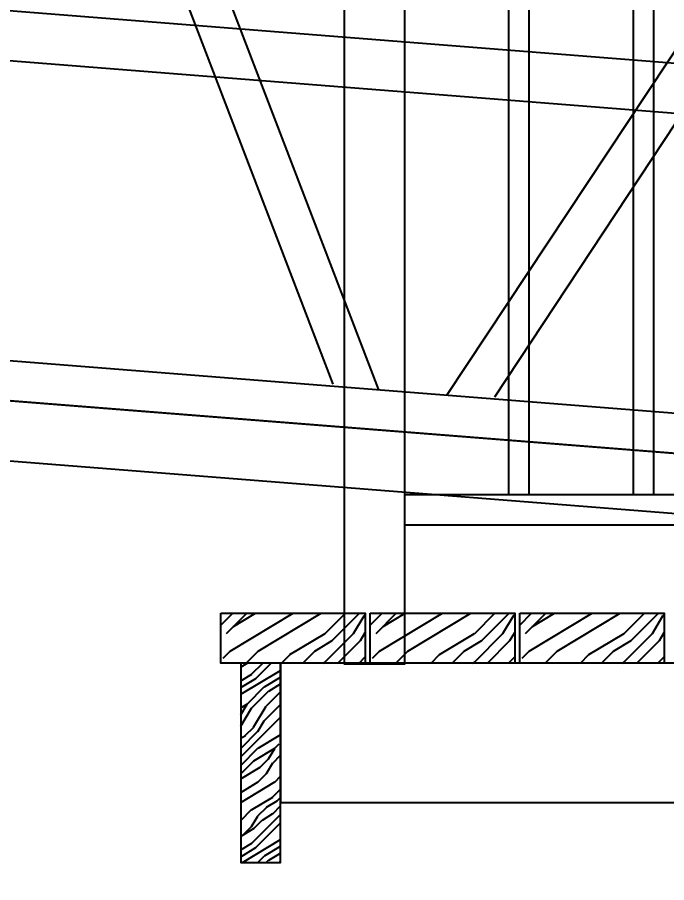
# Model space of a CAD drawing. Extents: x -16492 to 345596, y -4133 to 400729.
# Drawn here: x 48753 to 49404, y 84046 to 84914 of the extents above; entities that cross this region are included whole.
import ezdxf

# ---------------------------------------------------------------- set-up
doc = ezdxf.new("R2010")
doc.units = 0
doc.header["$LTSCALE"] = 10
doc.header["$MEASUREMENT"] = 0
for name, color, linetype in [('0-剖面', 30, 'Continuous'), ('PUB_DIM', 3, 'Continuous'), ('W-PLASTIC_RAILINGS塑木栏杆', 6, 'Continuous'), ('W-STEEL_FRAME钢架', 3, 'Continuous'), ('木地板', 32, 'Continuous')]:
    doc.layers.add(name, color=color, linetype=linetype)
doc.styles.get("Standard").update_dxf_attribs({"font": 'gbenor.shx', "bigfont": 'gbcbig.shx'})
doc.dimstyles.new('_LINEAR$$50', dxfattribs={"dimscale": 50, "dimtxt": 3.5, "dimasz": 1, "dimexe": 2.5, "dimexo": 3, "dimgap": 1, "dimtad": 1, "dimdec": 0, "dimrnd": 5, "dimzin": 0, "dimdsep": 46, "dimtxsty": 'Standard', "dimblk": 'ARCHTICK', "dimblk1": 'ARCHTICK', "dimblk2": 'ARCHTICK', "dimcen": 0.09, "dimclrt": 7, "dimazin": 2, "dimtfac": 1, "dimtdec": 0, "dimtix": 1, "dimtmove": 2, "dimatfit": 3, "dimfxl": 1, "dimtolj": 1, "dimtzin": 0, "dimarcsym": 2})

# ---------------------------------------------------------------- blocks, each defined once
blk = doc.blocks.new('YQL')
at = {"color": 0}
for p, q in [((4763.12, 1142.15), (5230.07, 162.15)), ((4810.17, 1137.85), (5276.09, 160)), ((5344.94, 160), (5837.32, 1048.06)), ((5392.99, 162.42), (5865.07, 1016.4)), ((5920, 510), (20, 510)), ((5920, 460), (20, 460))]:
    blk.add_line(p, q, dxfattribs=at)
at = {"color": 3}
blk.add_line((5970, 120), (25, 120), dxfattribs=at)
at = {"color": 4}
blk.add_lwpolyline([(25, 120), (5920, 120), (5920, 160), (20, 160)], dxfattribs=at)
at = {"color": 3}
blk.add_lwpolyline([(25, 60), (5970, 60), (5970, 120), (25, 120)], dxfattribs=at)
blk = doc.blocks.new('*U418')
at = {"layer": 'W-PLASTIC_RAILINGS塑木栏杆'}
blk.add_lwpolyline([(-10, -405), (10, -405), (10, 405), (-10, 405)], close=True, dxfattribs=at)
blk = doc.blocks.new('*U419')
at = {"layer": 'W-PLASTIC_RAILINGS塑木栏杆', "color": 0, "linetype": 'ByBlock', "lineweight": -2, "transparency": 16777216}
for p in [(1125, 0), (1250, 0)]:
    blk.add_blockref('*U418', p, dxfattribs=at)
blk = doc.blocks.new('_ArchTick')
at = {"color": 0, "linetype": 'ByBlock', "const_width": 0.4}
blk.add_lwpolyline([(-0.5, -0.5), (0.5, 0.5)], dxfattribs=at)
blk = doc.blocks.new('*D424')
at = {"layer": 'Defpoints', "color": 0, "transparency": 16777216}
for p in [(48957, 86470.17), (43952.86, 84731.95), (48957, 84315.88)]:
    blk.add_point(p, dxfattribs=at)
at = {"layer": 'PUB_DIM', "color": 0, "lineweight": -2, "transparency": 16777216}
for p, q in [((43952.86, 86320.17), (43952.86, 86595.17)), ((48957, 86320.17), (48957, 86595.17)), ((43952.86, 86470.17), (48957, 86470.17))]:
    blk.add_line(p, q, dxfattribs=at)
at = {"layer": 'PUB_DIM', "color": 0, "lineweight": -2, "transparency": 16777216, "xscale": 50, "yscale": 50, "zscale": 50, "rotation": 180}
blk.add_blockref('_ArchTick', (43952.86, 86470.17), dxfattribs=at)
at = {"layer": 'PUB_DIM', "color": 0, "lineweight": -2, "transparency": 16777216, "xscale": 50, "yscale": 50, "zscale": 50}
blk.add_blockref('_ArchTick', (48957, 86470.17), dxfattribs=at)
at = {"layer": 'PUB_DIM', "color": 7, "transparency": 16777216, "insert": (46454.93, 86607.67), "char_height": 175, "attachment_point": 5}
blk.add_mtext('\\A1;5005', dxfattribs=at)
blk = doc.blocks.new('*D425')
at = {"layer": 'Defpoints', "color": 0, "transparency": 16777216}
for p in [(49803.83, 86470.17), (49803.83, 84445.46), (48957, 84315.88)]:
    blk.add_point(p, dxfattribs=at)
at = {"layer": 'PUB_DIM', "color": 0, "lineweight": -2, "transparency": 16777216}
for p, q in [((48957, 86320.17), (48957, 86595.17)), ((49803.83, 86320.17), (49803.83, 86595.17)), ((48957, 86470.17), (49803.83, 86470.17))]:
    blk.add_line(p, q, dxfattribs=at)
at = {"layer": 'PUB_DIM', "color": 0, "lineweight": -2, "transparency": 16777216, "xscale": 50, "yscale": 50, "zscale": 50, "rotation": 180}
blk.add_blockref('_ArchTick', (48957, 86470.17), dxfattribs=at)
at = {"layer": 'PUB_DIM', "color": 0, "lineweight": -2, "transparency": 16777216, "xscale": 50, "yscale": 50, "zscale": 50}
blk.add_blockref('_ArchTick', (49803.83, 86470.17), dxfattribs=at)
at = {"layer": 'PUB_DIM', "color": 7, "transparency": 16777216, "insert": (49380.41, 86607.67), "char_height": 175, "attachment_point": 5}
blk.add_mtext('\\A1;845', dxfattribs=at)

msp = doc.modelspace()

# ---------------------------------------------------------------- hatches: boundary and pattern name
at = {"layer": '木地板'}
h = msp.add_hatch(dxfattribs=at)
h.set_pattern_fill('木纹02', color=256, scale=50, angle=45)
h.set_pattern_definition([(45, (-471605.76, -383430.91), (-141.421356, 141.421356), [40, -60, 20, -80]), (45, (-471510.3, -383328.38), (-141.421356, 141.421356), [40, -160]), (45, (-471531.51, -383335.45), (-141.421356, 141.421356), [20, -180]), (45, (-471612.83, -383409.7), (-141.421356, 141.421356), [10, -140, 10, -40]), (45, (-471570.4, -383353.13), (-141.421356, 141.421356), [40, -60, 10, -90]), (45, (-471609.3, -383384.95), (-141.421356, 141.421356), [30, -170]), (45, (-471577.47, -383346.06), (-141.421356, 141.421356), [60, -140]), (45, (-471623.44, -383384.95), (-141.421356, 141.421356), [40, -160]), (45, (-471570.4, -383324.85), (-141.421356, 141.421356), [100, -100]), (45, (-471619.9, -383360.2), (-141.421356, 141.421356), [20, -60, 40, -80]), (45, (-471524.44, -383257.67), (-141.421356, 141.421356), [40, -160]), (45, (-471556.26, -383282.42), (-141.421356, 141.421356), [20, -180]), (45, (-471588.08, -383307.17), (-141.421356, 141.421356), [20, -180]), (45, (-471662.33, -383374.34), (-141.421356, 141.421356), [40, -160]), (45, (-471595.15, -383300.1), (-141.421356, 141.421356), [40, -160]), (45, (-471602.22, -383293.03), (-141.421356, 141.421356), [40, -40, 40, -80]), (45, (-471637.58, -383314.24), (-141.421356, 141.421356), [20, -100, 40, -40]), (45, (-471612.83, -383282.42), (-141.421356, 141.421356), [60, -140]), (45, (-471619.9, -383275.35), (-141.421356, 141.421356), [40, -160]), (45, (-471680, -383328.38), (-141.421356, 141.421356), [60, -80, 20, -40]), (45, (-471687.08, -383321.31), (-141.421356, 141.421356), [100, -100]), (45, (-471605.76, -383232.92), (-141.421356, 141.421356), [20, -180]), (45, (-471651.72, -383271.81), (-141.421356, 141.421356), [40, -160]), (45, (-471683.54, -383296.56), (-141.421356, 141.421356), [20, -80, 20, -80]), (45, (-471701.22, -383307.17), (-141.421356, 141.421356), [20, -60, 40, -80]), (45, (-471676.47, -383275.35), (-141.421356, 141.421356), [20, -100, 20, -60]), (45, (-471651.72, -383243.53), (-141.421356, 141.421356), [60, -140]), (45, (-471715.36, -383293.03), (-141.421356, 141.421356), [40, -160]), (45, (-471648.18, -383218.78), (-141.421356, 141.421356), [20, -180]), (45, (-471623.44, -383186.96), (-141.421356, 141.421356), [20, -180]), (59.0362435, (-471517.37, -383321.31), (141.4213562, 141.4213562), [20.6, -804.021105]), (59.0362435, (-471535.048, -383275.35), (141.4213562, 141.4213562), [20.6, -804.021105]), (59.0362435, (-471634.042, -383204.637), (141.4213562, 141.4213562), [20.6, -804.021105]), (59.0362435, (-471623.436, -383300.097), (141.4213562, 141.4213562), [20.6, -804.021105]), (59.0362435, (-471616.365, -383250.6), (141.4213562, 141.4213562), [20.6, -804.021105]), (59.0362435, (-471591.616, -383247.064), (141.4213562, 141.4213562), [20.6, -804.021105]), (59.0362435, (-471687.076, -383293.026), (141.4213562, 141.4213562), [20.6, -804.021105]), (59.0362435, (-471623.436, -383243.53), (141.4213562, 141.4213562), [20.6, -804.021105]), (59.0362435, (-471542.12, -383268.277), (141.4213562, 141.4213562), [41.2, -783.421105]), (59.0362435, (-471566.867, -383271.813), (141.4213562, 141.4213562), [41.2, -783.421105]), (59.0362435, (-471573.94, -383264.74), (141.4213562, 141.4213562), [41.2, -783.421105]), (210.9637565, (-471570.403, -383353.13), (-141.4213562, -141.4213562), [20.6, -41.2, 20.6, -742.221105]), (210.9637565, (-471619.9, -383360.2), (-141.4213562, -141.4213562), [20.6, -804.021105]), (210.9637565, (-471683.54, -383296.56), (-141.4213562, -141.4213562), [41.2, -783.421105]), (239.0362435, (-471510.3, -383328.38), (-141.4213562, -141.4213562), [20.6, -804.021105]), (30.9637565, (-471482.015, -383300.097), (141.4213562, 141.4213562), [20.6, -804.021105]), (30.9637565, (-471573.94, -383293.026), (141.4213562, 141.4213562), [20.6, -804.021105]), (30.9637565, (-471570.403, -383239.993), (141.4213562, 141.4213562), [20.6, -804.021105]), (30.9637565, (-471637.58, -383285.955), (141.4213562, 141.4213562), [20.6, -804.021105]), (30.9637565, (-471669.4, -383282.42), (141.4213562, 141.4213562), [20.6, -804.021105]), (30.9637565, (-471662.327, -383261.206), (141.4213562, 141.4213562), [20.6, -804.021105]), (30.9637565, (-471637.58, -383285.955), (141.4213562, 141.4213562), [20.6, -804.021105]), (30.9637565, (-471616.365, -383222.315), (141.4213562, 141.4213562), [82.4, -742.221105]), (30.9637565, (-471605.76, -383402.627), (141.4213562, 141.4213562), [82.4, -742.221105]), (30.9637565, (-471602.223, -383377.88), (141.4213562, 141.4213562), [82.4, -742.221105]), (30.9637565, (-471595.15, -383356.665), (141.4213562, 141.4213562), [20.6, -41.2, 41.2, -721.621105]), (30.9637565, (-471605.76, -383346.06), (141.4213562, 141.4213562), [41.2, -41.2, 41.2, -701.021105]), (30.9637565, (-471634.042, -383346.06), (141.4213562, 141.4213562), [82.4, -742.221105]), (30.9637565, (-471658.79, -383349.594), (141.4213562, 141.4213562), [82.4, -742.221105]), (30.9637565, (-471665.86, -383342.523), (141.4213562, 141.4213562), [82.4, -742.221105]), (30.9637565, (-471609.294, -383201.1), (141.4213562, 141.4213562), [20.6, -804.021105]), (30.9637675, (-471609.294, -383172.82), (141.421329, 141.4213834), [41.2, -783.421105]), (30.9637675, (-471687.076, -383264.74), (141.421329, 141.4213834), [41.2, -783.421105]), (30.9637575, (-471577.474, -383402.627), (141.4213538, 141.4213587), [82.4, -742.221105]), (30.9637575, (-471591.616, -383218.78), (141.4213538, 141.4213587), [61.8, -762.821105]), (30.9637575, (-471566.867, -383215.244), (141.4213538, 141.4213587), [123.6, -701.021105])])
h.paths.add_polyline_path([(48957, 84315.88), (49102, 84315.88), (49102, 84265.88), (48957, 84265.88)])
h = msp.add_hatch(dxfattribs=at)
h.set_pattern_fill('木纹02', color=256, scale=50, angle=45)
h.set_pattern_definition([(45, (-471455.76, -383430.91), (-141.421356, 141.421356), [40, -60, 20, -80]), (45, (-471360.3, -383328.38), (-141.421356, 141.421356), [40, -160]), (45, (-471381.51, -383335.45), (-141.421356, 141.421356), [20, -180]), (45, (-471462.83, -383409.7), (-141.421356, 141.421356), [10, -140, 10, -40]), (45, (-471420.4, -383353.13), (-141.421356, 141.421356), [40, -60, 10, -90]), (45, (-471459.3, -383384.95), (-141.421356, 141.421356), [30, -170]), (45, (-471427.47, -383346.06), (-141.421356, 141.421356), [60, -140]), (45, (-471473.44, -383384.95), (-141.421356, 141.421356), [40, -160]), (45, (-471420.4, -383324.85), (-141.421356, 141.421356), [100, -100]), (45, (-471469.9, -383360.2), (-141.421356, 141.421356), [20, -60, 40, -80]), (45, (-471374.44, -383257.67), (-141.421356, 141.421356), [40, -160]), (45, (-471406.26, -383282.42), (-141.421356, 141.421356), [20, -180]), (45, (-471438.08, -383307.17), (-141.421356, 141.421356), [20, -180]), (45, (-471512.33, -383374.34), (-141.421356, 141.421356), [40, -160]), (45, (-471445.15, -383300.1), (-141.421356, 141.421356), [40, -160]), (45, (-471452.22, -383293.03), (-141.421356, 141.421356), [40, -40, 40, -80]), (45, (-471487.58, -383314.24), (-141.421356, 141.421356), [20, -100, 40, -40]), (45, (-471462.83, -383282.42), (-141.421356, 141.421356), [60, -140]), (45, (-471469.9, -383275.35), (-141.421356, 141.421356), [40, -160]), (45, (-471530, -383328.38), (-141.421356, 141.421356), [60, -80, 20, -40]), (45, (-471537.08, -383321.31), (-141.421356, 141.421356), [100, -100]), (45, (-471455.76, -383232.92), (-141.421356, 141.421356), [20, -180]), (45, (-471501.72, -383271.81), (-141.421356, 141.421356), [40, -160]), (45, (-471533.54, -383296.56), (-141.421356, 141.421356), [20, -80, 20, -80]), (45, (-471551.22, -383307.17), (-141.421356, 141.421356), [20, -60, 40, -80]), (45, (-471526.47, -383275.35), (-141.421356, 141.421356), [20, -100, 20, -60]), (45, (-471501.72, -383243.53), (-141.421356, 141.421356), [60, -140]), (45, (-471565.36, -383293.03), (-141.421356, 141.421356), [40, -160]), (45, (-471498.18, -383218.78), (-141.421356, 141.421356), [20, -180]), (45, (-471473.44, -383186.96), (-141.421356, 141.421356), [20, -180]), (59.0362435, (-471367.37, -383321.31), (141.4213562, 141.4213562), [20.6, -804.021105]), (59.0362435, (-471385.048, -383275.35), (141.4213562, 141.4213562), [20.6, -804.021105]), (59.0362435, (-471484.042, -383204.637), (141.4213562, 141.4213562), [20.6, -804.021105]), (59.0362435, (-471473.436, -383300.097), (141.4213562, 141.4213562), [20.6, -804.021105]), (59.0362435, (-471466.365, -383250.6), (141.4213562, 141.4213562), [20.6, -804.021105]), (59.0362435, (-471441.616, -383247.064), (141.4213562, 141.4213562), [20.6, -804.021105]), (59.0362435, (-471537.076, -383293.026), (141.4213562, 141.4213562), [20.6, -804.021105]), (59.0362435, (-471473.436, -383243.53), (141.4213562, 141.4213562), [20.6, -804.021105]), (59.0362435, (-471392.12, -383268.277), (141.4213562, 141.4213562), [41.2, -783.421105]), (59.0362435, (-471416.867, -383271.813), (141.4213562, 141.4213562), [41.2, -783.421105]), (59.0362435, (-471423.94, -383264.74), (141.4213562, 141.4213562), [41.2, -783.421105]), (210.9637565, (-471420.403, -383353.13), (-141.4213562, -141.4213562), [20.6, -41.2, 20.6, -742.221105]), (210.9637565, (-471469.9, -383360.2), (-141.4213562, -141.4213562), [20.6, -804.021105]), (210.9637565, (-471533.54, -383296.56), (-141.4213562, -141.4213562), [41.2, -783.421105]), (239.0362435, (-471360.3, -383328.38), (-141.4213562, -141.4213562), [20.6, -804.021105]), (30.9637565, (-471332.015, -383300.097), (141.4213562, 141.4213562), [20.6, -804.021105]), (30.9637565, (-471423.94, -383293.026), (141.4213562, 141.4213562), [20.6, -804.021105]), (30.9637565, (-471420.403, -383239.993), (141.4213562, 141.4213562), [20.6, -804.021105]), (30.9637565, (-471487.58, -383285.955), (141.4213562, 141.4213562), [20.6, -804.021105]), (30.9637565, (-471519.4, -383282.42), (141.4213562, 141.4213562), [20.6, -804.021105]), (30.9637565, (-471512.327, -383261.206), (141.4213562, 141.4213562), [20.6, -804.021105]), (30.9637565, (-471487.58, -383285.955), (141.4213562, 141.4213562), [20.6, -804.021105]), (30.9637565, (-471466.365, -383222.315), (141.4213562, 141.4213562), [82.4, -742.221105]), (30.9637565, (-471455.76, -383402.627), (141.4213562, 141.4213562), [82.4, -742.221105]), (30.9637565, (-471452.223, -383377.88), (141.4213562, 141.4213562), [82.4, -742.221105]), (30.9637565, (-471445.15, -383356.665), (141.4213562, 141.4213562), [20.6, -41.2, 41.2, -721.621105]), (30.9637565, (-471455.76, -383346.06), (141.4213562, 141.4213562), [41.2, -41.2, 41.2, -701.021105]), (30.9637565, (-471484.042, -383346.06), (141.4213562, 141.4213562), [82.4, -742.221105]), (30.9637565, (-471508.79, -383349.594), (141.4213562, 141.4213562), [82.4, -742.221105]), (30.9637565, (-471515.86, -383342.523), (141.4213562, 141.4213562), [82.4, -742.221105]), (30.9637565, (-471459.294, -383201.1), (141.4213562, 141.4213562), [20.6, -804.021105]), (30.9637675, (-471459.294, -383172.82), (141.421329, 141.4213834), [41.2, -783.421105]), (30.9637675, (-471537.076, -383264.74), (141.421329, 141.4213834), [41.2, -783.421105]), (30.9637575, (-471427.474, -383402.627), (141.4213538, 141.4213587), [82.4, -742.221105]), (30.9637575, (-471441.616, -383218.78), (141.4213538, 141.4213587), [61.8, -762.821105]), (30.9637575, (-471416.867, -383215.244), (141.4213538, 141.4213587), [123.6, -701.021105])])
h.paths.add_polyline_path([(49107, 84315.88), (49252, 84315.88), (49252, 84265.88), (49107, 84265.88)])
h = msp.add_hatch(dxfattribs=at)
h.set_pattern_fill('木纹02', color=256, scale=50, angle=45)
h.set_pattern_definition([(45, (-471305.76, -383430.91), (-141.421356, 141.421356), [40, -60, 20, -80]), (45, (-471210.3, -383328.38), (-141.421356, 141.421356), [40, -160]), (45, (-471231.51, -383335.45), (-141.421356, 141.421356), [20, -180]), (45, (-471312.83, -383409.7), (-141.421356, 141.421356), [10, -140, 10, -40]), (45, (-471270.4, -383353.13), (-141.421356, 141.421356), [40, -60, 10, -90]), (45, (-471309.3, -383384.95), (-141.421356, 141.421356), [30, -170]), (45, (-471277.47, -383346.06), (-141.421356, 141.421356), [60, -140]), (45, (-471323.44, -383384.95), (-141.421356, 141.421356), [40, -160]), (45, (-471270.4, -383324.85), (-141.421356, 141.421356), [100, -100]), (45, (-471319.9, -383360.2), (-141.421356, 141.421356), [20, -60, 40, -80]), (45, (-471224.44, -383257.67), (-141.421356, 141.421356), [40, -160]), (45, (-471256.26, -383282.42), (-141.421356, 141.421356), [20, -180]), (45, (-471288.08, -383307.17), (-141.421356, 141.421356), [20, -180]), (45, (-471362.33, -383374.34), (-141.421356, 141.421356), [40, -160]), (45, (-471295.15, -383300.1), (-141.421356, 141.421356), [40, -160]), (45, (-471302.22, -383293.03), (-141.421356, 141.421356), [40, -40, 40, -80]), (45, (-471337.58, -383314.24), (-141.421356, 141.421356), [20, -100, 40, -40]), (45, (-471312.83, -383282.42), (-141.421356, 141.421356), [60, -140]), (45, (-471319.9, -383275.35), (-141.421356, 141.421356), [40, -160]), (45, (-471380, -383328.38), (-141.421356, 141.421356), [60, -80, 20, -40]), (45, (-471387.08, -383321.31), (-141.421356, 141.421356), [100, -100]), (45, (-471305.76, -383232.92), (-141.421356, 141.421356), [20, -180]), (45, (-471351.72, -383271.81), (-141.421356, 141.421356), [40, -160]), (45, (-471383.54, -383296.56), (-141.421356, 141.421356), [20, -80, 20, -80]), (45, (-471401.22, -383307.17), (-141.421356, 141.421356), [20, -60, 40, -80]), (45, (-471376.47, -383275.35), (-141.421356, 141.421356), [20, -100, 20, -60]), (45, (-471351.72, -383243.53), (-141.421356, 141.421356), [60, -140]), (45, (-471415.36, -383293.03), (-141.421356, 141.421356), [40, -160]), (45, (-471348.18, -383218.78), (-141.421356, 141.421356), [20, -180]), (45, (-471323.44, -383186.96), (-141.421356, 141.421356), [20, -180]), (59.0362435, (-471217.37, -383321.31), (141.4213562, 141.4213562), [20.6, -804.021105]), (59.0362435, (-471235.048, -383275.35), (141.4213562, 141.4213562), [20.6, -804.021105]), (59.0362435, (-471334.042, -383204.637), (141.4213562, 141.4213562), [20.6, -804.021105]), (59.0362435, (-471323.436, -383300.097), (141.4213562, 141.4213562), [20.6, -804.021105]), (59.0362435, (-471316.365, -383250.6), (141.4213562, 141.4213562), [20.6, -804.021105]), (59.0362435, (-471291.616, -383247.064), (141.4213562, 141.4213562), [20.6, -804.021105]), (59.0362435, (-471387.076, -383293.026), (141.4213562, 141.4213562), [20.6, -804.021105]), (59.0362435, (-471323.436, -383243.53), (141.4213562, 141.4213562), [20.6, -804.021105]), (59.0362435, (-471242.12, -383268.277), (141.4213562, 141.4213562), [41.2, -783.421105]), (59.0362435, (-471266.867, -383271.813), (141.4213562, 141.4213562), [41.2, -783.421105]), (59.0362435, (-471273.94, -383264.74), (141.4213562, 141.4213562), [41.2, -783.421105]), (210.9637565, (-471270.403, -383353.13), (-141.4213562, -141.4213562), [20.6, -41.2, 20.6, -742.221105]), (210.9637565, (-471319.9, -383360.2), (-141.4213562, -141.4213562), [20.6, -804.021105]), (210.9637565, (-471383.54, -383296.56), (-141.4213562, -141.4213562), [41.2, -783.421105]), (239.0362435, (-471210.3, -383328.38), (-141.4213562, -141.4213562), [20.6, -804.021105]), (30.9637565, (-471182.015, -383300.097), (141.4213562, 141.4213562), [20.6, -804.021105]), (30.9637565, (-471273.94, -383293.026), (141.4213562, 141.4213562), [20.6, -804.021105]), (30.9637565, (-471270.403, -383239.993), (141.4213562, 141.4213562), [20.6, -804.021105]), (30.9637565, (-471337.58, -383285.955), (141.4213562, 141.4213562), [20.6, -804.021105]), (30.9637565, (-471369.4, -383282.42), (141.4213562, 141.4213562), [20.6, -804.021105]), (30.9637565, (-471362.327, -383261.206), (141.4213562, 141.4213562), [20.6, -804.021105]), (30.9637565, (-471337.58, -383285.955), (141.4213562, 141.4213562), [20.6, -804.021105]), (30.9637565, (-471316.365, -383222.315), (141.4213562, 141.4213562), [82.4, -742.221105]), (30.9637565, (-471305.76, -383402.627), (141.4213562, 141.4213562), [82.4, -742.221105]), (30.9637565, (-471302.223, -383377.88), (141.4213562, 141.4213562), [82.4, -742.221105]), (30.9637565, (-471295.15, -383356.665), (141.4213562, 141.4213562), [20.6, -41.2, 41.2, -721.621105]), (30.9637565, (-471305.76, -383346.06), (141.4213562, 141.4213562), [41.2, -41.2, 41.2, -701.021105]), (30.9637565, (-471334.042, -383346.06), (141.4213562, 141.4213562), [82.4, -742.221105]), (30.9637565, (-471358.79, -383349.594), (141.4213562, 141.4213562), [82.4, -742.221105]), (30.9637565, (-471365.86, -383342.523), (141.4213562, 141.4213562), [82.4, -742.221105]), (30.9637565, (-471309.294, -383201.1), (141.4213562, 141.4213562), [20.6, -804.021105]), (30.9637675, (-471309.294, -383172.82), (141.421329, 141.4213834), [41.2, -783.421105]), (30.9637675, (-471387.076, -383264.74), (141.421329, 141.4213834), [41.2, -783.421105]), (30.9637575, (-471277.474, -383402.627), (141.4213538, 141.4213587), [82.4, -742.221105]), (30.9637575, (-471291.616, -383218.78), (141.4213538, 141.4213587), [61.8, -762.821105]), (30.9637575, (-471266.867, -383215.244), (141.4213538, 141.4213587), [123.6, -701.021105])])
h.paths.add_polyline_path([(49257, 84315.88), (49402, 84315.88), (49402, 84265.88), (49257, 84265.88)])
h = msp.add_hatch(dxfattribs=at)
h.set_pattern_fill('木纹02', color=256, scale=30, angle=45)
h.set_pattern_definition([(45, (1998784.59, -1040959.41), (-84.852814, 84.852814), [24, -36, 12, -48]), (45, (1998841.86, -1040897.9), (-84.852814, 84.852814), [24, -96]), (45, (1998829.14, -1040902.14), (-84.852814, 84.852814), [12, -108]), (45, (1998780.35, -1040946.68), (-84.852814, 84.852814), [6, -84, 6, -24]), (45, (1998805.8, -1040912.74), (-84.852814, 84.852814), [24, -36, 6, -54]), (45, (1998782.47, -1040931.84), (-84.852814, 84.852814), [18, -102]), (45, (1998801.56, -1040908.5), (-84.852814, 84.852814), [36, -84]), (45, (1998773.98, -1040931.84), (-84.852814, 84.852814), [24, -96]), (45, (1998805.8, -1040895.77), (-84.852814, 84.852814), [60, -60]), (45, (1998776.1, -1040916.99), (-84.852814, 84.852814), [12, -36, 24, -48]), (45, (1998833.38, -1040855.47), (-84.852814, 84.852814), [24, -96]), (45, (1998814.29, -1040870.32), (-84.852814, 84.852814), [12, -108]), (45, (1998795.2, -1040885.17), (-84.852814, 84.852814), [12, -108]), (45, (1998750.65, -1040925.47), (-84.852814, 84.852814), [24, -96]), (45, (1998790.95, -1040880.92), (-84.852814, 84.852814), [24, -96]), (45, (1998786.71, -1040876.68), (-84.852814, 84.852814), [24, -24, 24, -48]), (45, (1998765.5, -1040889.41), (-84.852814, 84.852814), [12, -60, 24, -24]), (45, (1998780.35, -1040870.32), (-84.852814, 84.852814), [36, -84]), (45, (1998776.1, -1040866.07), (-84.852814, 84.852814), [24, -96]), (45, (1998740.04, -1040897.9), (-84.852814, 84.852814), [36, -48, 12, -24]), (45, (1998735.8, -1040893.65), (-84.852814, 84.852814), [60, -60]), (45, (1998784.59, -1040840.62), (-84.852814, 84.852814), [12, -108]), (45, (1998757.01, -1040863.95), (-84.852814, 84.852814), [24, -96]), (45, (1998737.92, -1040878.8), (-84.852814, 84.852814), [12, -48, 12, -48]), (45, (1998727.31, -1040885.17), (-84.852814, 84.852814), [12, -36, 24, -48]), (45, (1998742.16, -1040866.07), (-84.852814, 84.852814), [12, -60, 12, -36]), (45, (1998757.01, -1040846.98), (-84.852814, 84.852814), [36, -84]), (45, (1998718.83, -1040876.68), (-84.852814, 84.852814), [24, -96]), (45, (1998759.13, -1040832.13), (-84.852814, 84.852814), [12, -108]), (45, (1998773.98, -1040813.04), (-84.852814, 84.852814), [12, -108]), (59.0362435, (1998837.62, -1040893.652), (84.85281374, 84.85281374), [12.36, -482.412663]), (59.0362435, (1998827.015, -1040866.074), (84.85281374, 84.85281374), [12.36, -482.412663]), (59.0362435, (1998767.618, -1040823.648), (84.85281374, 84.85281374), [12.36, -482.412663]), (59.0362435, (1998773.982, -1040880.924), (84.85281374, 84.85281374), [12.36, -482.412663]), (59.0362435, (1998778.224, -1040851.225), (84.85281374, 84.85281374), [12.36, -482.412663]), (59.0362435, (1998793.073, -1040849.104), (84.85281374, 84.85281374), [12.36, -482.412663]), (59.0362435, (1998735.798, -1040876.68), (84.85281374, 84.85281374), [12.36, -482.412663]), (59.0362435, (1998773.982, -1040846.982), (84.85281374, 84.85281374), [12.36, -482.412663]), (59.0362435, (1998822.772, -1040861.832), (84.85281374, 84.85281374), [24.72, -470.052663]), (59.0362435, (1998807.923, -1040863.953), (84.85281374, 84.85281374), [24.72, -470.052663]), (59.0362435, (1998803.68, -1040859.71), (84.85281374, 84.85281374), [24.72, -470.052663]), (210.9637565, (1998805.8, -1040912.743), (-84.85281374, -84.85281374), [12.36, -24.72, 12.36, -445.332663]), (210.9637565, (1998776.103, -1040916.986), (-84.85281374, -84.85281374), [12.36, -482.412663]), (210.9637565, (1998737.92, -1040878.802), (-84.85281374, -84.85281374), [24.72, -470.052663]), (239.0362435, (1998841.864, -1040897.894), (-84.85281374, -84.85281374), [12.36, -482.412663]), (30.9637565, (1998858.834, -1040880.924), (84.85281374, 84.85281374), [12.36, -482.412663]), (30.9637565, (1998803.68, -1040876.68), (84.85281374, 84.85281374), [12.36, -482.412663]), (30.9637565, (1998805.8, -1040844.86), (84.85281374, 84.85281374), [12.36, -482.412663]), (30.9637565, (1998765.496, -1040872.438), (84.85281374, 84.85281374), [12.36, -482.412663]), (30.9637565, (1998746.404, -1040870.317), (84.85281374, 84.85281374), [12.36, -482.412663]), (30.9637565, (1998750.647, -1040857.59), (84.85281374, 84.85281374), [12.36, -482.412663]), (30.9637565, (1998765.496, -1040872.438), (84.85281374, 84.85281374), [12.36, -482.412663]), (30.9637565, (1998778.224, -1040834.255), (84.85281374, 84.85281374), [49.44, -445.332663]), (30.9637565, (1998784.588, -1040942.442), (84.85281374, 84.85281374), [49.44, -445.332663]), (30.9637565, (1998786.71, -1040927.593), (84.85281374, 84.85281374), [49.44, -445.332663]), (30.9637565, (1998790.952, -1040914.865), (84.85281374, 84.85281374), [12.36, -24.72, 24.72, -432.972663]), (30.9637565, (1998784.588, -1040908.5), (84.85281374, 84.85281374), [24.72, -24.72, 24.72, -420.612663]), (30.9637565, (1998767.618, -1040908.5), (84.85281374, 84.85281374), [49.44, -445.332663]), (30.9637565, (1998752.768, -1040910.622), (84.85281374, 84.85281374), [49.44, -445.332663]), (30.9637565, (1998748.526, -1040906.38), (84.85281374, 84.85281374), [49.44, -445.332663]), (30.9637565, (1998782.467, -1040821.527), (84.85281374, 84.85281374), [12.36, -482.412663]), (30.9637675, (1998782.467, -1040804.556), (84.85279745, 84.85283003), [24.72, -470.052663]), (30.9637675, (1998735.798, -1040859.71), (84.85279745, 84.85283003), [24.72, -470.052663]), (30.9637575, (1998801.56, -1040942.442), (84.85281226, 84.85281522), [49.44, -445.332663]), (30.9637575, (1998793.073, -1040832.133), (84.85281226, 84.85281522), [37.08, -457.692663]), (30.9637575, (1998807.923, -1040830.012), (84.85281226, 84.85281522), [74.16, -420.612663])])
h.paths.add_polyline_path([(49017, 84265.88), (48977, 84265.88), (48977, 84065.88), (49017, 84065.88)])

# ---------------------------------------------------------------- linework, layer by layer
at = {"layer": '0-剖面'}
msp.add_open_spline([(45295.98, 84395.05), (45345.04, 84395.8), (45394.1, 84396.66), (45443.16, 84393.91), (45443.16, 84393.91), (45443.16, 84393.91), (45443.16, 84393.91), (45621.59, 84383.9), (46053.84, 84349.8), (46698.57, 84072.96), (47253.91, 83831.04), (47759.4, 83605.44), (48263.31, 83328.46), (49156.64, 83129.99), (49948.15, 83124.29), (50491.2, 83140.33), (50580.09, 83139.06)], degree=3, knots=[72.843179, 72.843179, 72.843179, 72.843179, 220.00449, 220.00449, 220.00449, 220.004575, 220.004575, 220.004575, 755.224632, 1520.496217, 2209.434167, 2571.833199, 3181.769481, 3925.706819, 5284.334355, 5551.321156, 5551.321156, 5551.321156, 5551.321156], dxfattribs=at)
at = {"layer": 'W-PLASTIC_RAILINGS塑木栏杆'}
msp.add_lwpolyline([(49081.21, 85424.76), (49141.21, 85424.76), (49141.21, 84264.76), (49081.21, 84264.76)], close=True, dxfattribs=at)
at = {"layer": 'W-PLASTIC_RAILINGS塑木栏杆', "color": 5}
msp.add_lwpolyline([(50621.21, 84434.76), (49141.21, 84434.76), (49141.21, 84404.76), (50621.21, 84404.76)], close=True, dxfattribs=at)
at = {"layer": 'W-STEEL_FRAME钢架', "elevation": 0}
msp.add_lwpolyline([(49017, 84125.88), (53517, 84125.88), (53517, 84265.88), (49017, 84265.88)], close=True, dxfattribs=at)
at = {"layer": '木地板'}
for points in [[(48957, 84315.88), (49102, 84315.88), (49102, 84265.88), (48957, 84265.88)], [(49107, 84315.88), (49252, 84315.88), (49252, 84265.88), (49107, 84265.88)], [(49257, 84315.88), (49402, 84315.88), (49402, 84265.88), (49257, 84265.88)]]:
    msp.add_lwpolyline(points, close=True, dxfattribs=at)
at = {"layer": '木地板', "elevation": 0}
msp.add_lwpolyline([(49017, 84265.88), (48977, 84265.88), (48977, 84065.88), (49017, 84065.88)], close=True, dxfattribs=at)

# ---------------------------------------------------------------- block references
at = {"rotation": 355.4835131911996}
msp.add_blockref('YQL', (43842.92, 84795.95), dxfattribs=at)
at = {"layer": 'W-PLASTIC_RAILINGS塑木栏杆', "xscale": -1}
msp.add_blockref('*U419', (50506.21, 84839.76), dxfattribs=at)

# ---------------------------------------------------------------- dimensions: what is measured, and where the dimension line sits
at = {"layer": 'PUB_DIM'}
for base, p1, p2, picture, middle in [((48957, 86470.17), (43952.86, 84731.95), (48957, 84315.88), '*D424', (46454.93, 86607.67)), ((49803.83, 86470.17), (48957, 84315.88), (49803.83, 84445.46), '*D425', (49380.41, 86607.67))]:
    dim = msp.add_linear_dim(base=base, p1=p1, p2=p2, dimstyle='_LINEAR$$50', override={"dimfxl": 3, "dimfxlon": 1}, dxfattribs=at)
    dim.commit()
    dim.dimension.update_dxf_attribs({"geometry": picture, "text_midpoint": middle})

doc.saveas('drawing.dxf')
